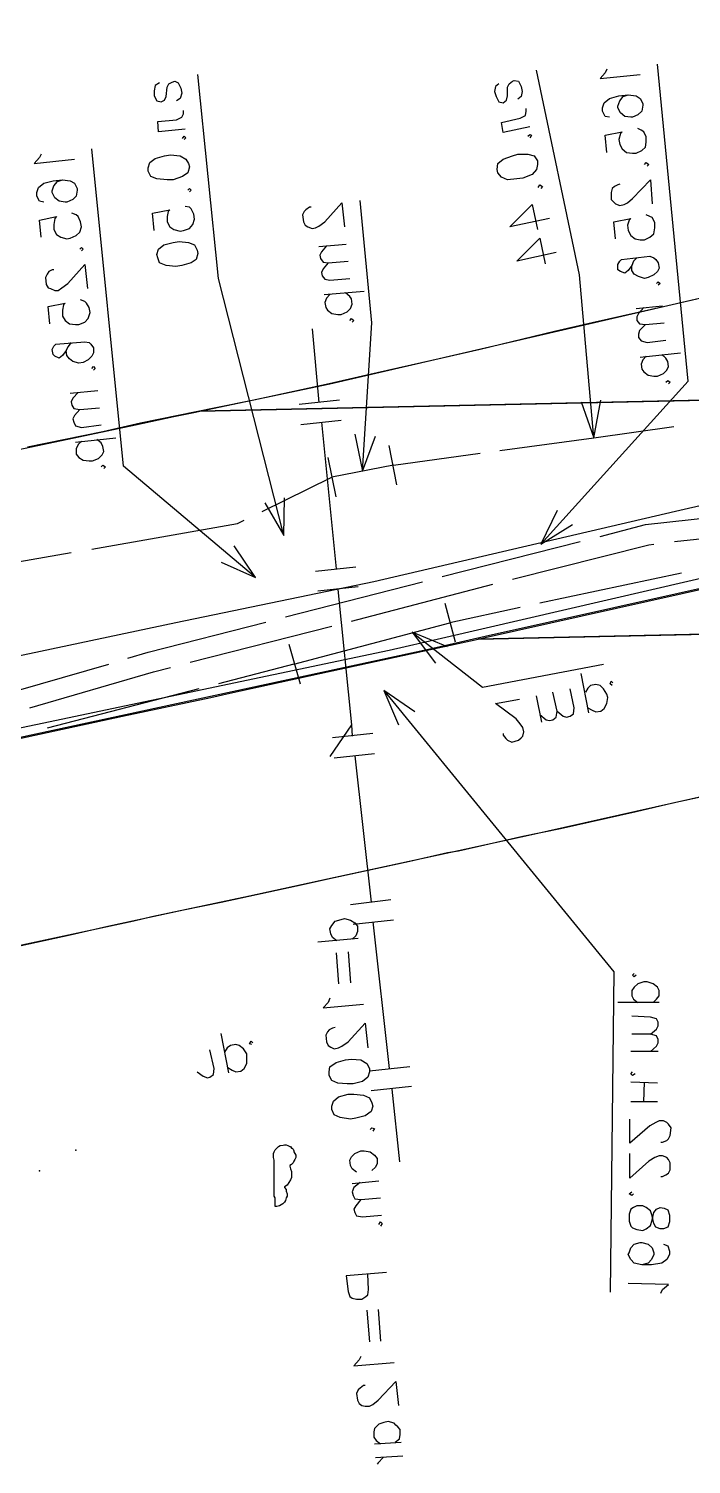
# Model space of a CAD drawing. Header units: metres. Extents: x 5 to 225, y 228 to 542.
# Drawn here: x 41.6 to 58.67, y 278.71 to 315.69 of the extents above; entities that cross this region are included whole.
import ezdxf

# ---------------------------------------------------------------- set-up
doc = ezdxf.new("R2010")
doc.units = ezdxf.units.M
for name, color, linetype in [('BOUNDARY', 7, 'Continuous'), ('ELECTR_CABLE', 7, 'Continuous'), ('GAS', 7, 'Continuous'), ('GRASS', 7, 'Continuous'), ('TREE', 7, 'Continuous')]:
    doc.layers.add(name, color=color, linetype=linetype)

msp = doc.modelspace()

# ---------------------------------------------------------------- linework, layer by layer
at = {"layer": 'BOUNDARY'}
for points in [[(59.034, 308.777), (58.063, 308.556), (56.12, 308.115), (55.148, 307.894), (53.228, 307.43), (52.256, 307.209), (50.314, 306.768), (49.342, 306.547), (47.399, 306.128), (46.428, 305.929), (44.485, 305.532), (43.514, 305.311), (41.571, 304.913)], [(40.732, 291.932), (42.675, 292.352), (43.646, 292.572), (45.589, 292.992), (46.56, 293.19), (48.503, 293.61), (49.475, 293.831), (51.417, 294.25), (52.389, 294.471), (52.676, 294.515), (52.676, 294.515), (54.332, 294.89), (55.303, 295.089), (57.246, 295.531), (58.195, 295.751), (60.138, 296.171)]]:
    msp.add_lwpolyline(points, dxfattribs=at)
at = {"layer": 'ELECTR_CABLE'}
for points in [[(55.215, 303.28), (54.795, 302.419), (54.795, 302.419), (58.592, 306.613), (58.592, 306.613), (57.798, 314.782)], [(44.971, 314.296), (44.861, 314.23), (44.861, 314.23), (44.838, 314.097), (44.838, 314.097), (44.838, 313.965), (44.838, 313.965), (44.905, 313.833), (44.905, 313.833), (45.015, 313.81), (45.015, 313.81), (45.103, 313.855), (45.103, 313.855), (45.148, 313.943), (45.148, 313.943), (45.17, 314.186), (45.17, 314.186), (45.214, 314.274), (45.214, 314.274), (45.302, 314.318), (45.302, 314.318), (45.368, 314.34), (45.368, 314.34), (45.457, 314.296), (45.457, 314.296), (45.523, 314.164), (45.523, 314.164), (45.545, 314.031), (45.545, 314.031), (45.501, 313.899), (45.501, 313.899), (45.412, 313.833)], [(47.686, 303.478), (48.172, 302.639), (48.172, 302.639), (46.494, 309.263), (46.494, 309.263), (45.964, 314.517)], [(53.713, 314.274), (53.625, 314.208), (53.625, 314.208), (53.603, 314.075), (53.603, 314.075), (53.647, 313.943), (53.647, 313.943), (53.713, 313.81), (53.713, 313.81), (53.824, 313.788), (53.824, 313.788), (53.912, 313.855), (53.912, 313.855), (53.934, 313.965), (53.934, 313.965), (53.934, 314.186), (53.934, 314.186), (53.978, 314.274), (53.978, 314.274), (54.067, 314.34), (54.067, 314.34), (54.111, 314.362), (54.111, 314.362), (54.221, 314.34), (54.221, 314.34), (54.287, 314.208), (54.287, 314.208), (54.31, 314.075), (54.31, 314.075), (54.287, 313.943), (54.287, 313.943), (54.199, 313.877)], [(55.833, 306.083), (56.164, 305.156), (56.164, 305.156), (55.789, 309.351), (55.789, 309.351), (54.685, 314.627)], [(56.495, 314.649), (56.451, 314.561), (56.451, 314.561), (56.319, 314.407), (56.319, 314.407), (57.356, 314.517)], [(56.561, 313.413), (56.451, 313.435), (56.451, 313.435), (56.385, 313.568), (56.385, 313.568), (56.385, 313.656), (56.385, 313.656), (56.429, 313.788), (56.429, 313.788), (56.561, 313.899), (56.561, 313.899), (56.804, 313.965), (56.804, 313.965), (57.047, 313.987), (57.047, 313.987), (57.246, 313.965), (57.246, 313.965), (57.356, 313.899), (57.356, 313.899), (57.422, 313.766), (57.422, 313.766), (57.422, 313.722), (57.422, 313.722), (57.4, 313.568), (57.4, 313.568), (57.29, 313.479), (57.29, 313.479), (57.157, 313.413), (57.157, 313.413), (57.113, 313.413), (57.113, 313.413), (56.959, 313.435), (56.959, 313.435), (56.848, 313.523), (56.848, 313.523), (56.782, 313.656), (56.782, 313.656), (56.782, 313.7), (56.782, 313.7), (56.826, 313.833), (56.826, 313.833), (56.915, 313.943), (56.915, 313.943), (57.047, 313.987)], [(54.508, 313.17), (53.824, 313.016), (53.824, 313.016), (53.78, 313.281), (53.78, 313.281), (54.265, 313.391), (54.265, 313.391), (54.398, 313.457), (54.398, 313.457), (54.42, 313.568), (54.42, 313.568), (54.42, 313.634)], [(45.633, 313.104), (44.949, 313.038), (44.949, 313.038), (44.927, 313.303), (44.927, 313.303), (45.412, 313.347), (45.412, 313.347), (45.545, 313.413), (45.545, 313.413), (45.589, 313.501), (45.589, 313.501), (45.589, 313.59)], [(45.567, 312.861), (45.611, 312.927), (45.611, 312.927), (45.655, 312.883), (45.655, 312.883), (45.611, 312.839)], [(54.464, 312.927), (54.508, 312.972), (54.508, 312.972), (54.552, 312.949), (54.552, 312.949), (54.508, 312.883)], [(56.495, 312.508), (56.451, 312.949), (56.451, 312.949), (56.893, 313.038), (56.893, 313.038), (56.848, 312.994), (56.848, 312.994), (56.804, 312.839), (56.804, 312.839), (56.826, 312.707), (56.826, 312.707), (56.893, 312.596), (56.893, 312.596), (57.003, 312.508), (57.003, 312.508), (57.157, 312.486), (57.157, 312.486), (57.246, 312.486), (57.246, 312.486), (57.4, 312.552), (57.4, 312.552), (57.489, 312.64), (57.489, 312.64), (57.511, 312.773), (57.511, 312.773), (57.511, 312.905), (57.511, 312.905), (57.444, 313.038), (57.444, 313.038), (57.378, 313.082), (57.378, 313.082), (57.29, 313.126)], [(46.56, 301.955), (47.444, 301.558), (47.444, 301.558), (44.044, 304.428), (44.044, 304.428), (43.227, 312.596)], [(41.924, 312.464), (41.88, 312.375), (41.88, 312.375), (41.748, 312.221), (41.748, 312.221), (42.785, 312.331)], [(44.684, 312.111), (44.728, 312.243), (44.728, 312.243), (44.861, 312.353), (44.861, 312.353), (45.103, 312.42), (45.103, 312.42), (45.258, 312.442), (45.258, 312.442), (45.501, 312.42), (45.501, 312.42), (45.655, 312.331), (45.655, 312.331), (45.722, 312.221), (45.722, 312.221), (45.744, 312.133), (45.744, 312.133), (45.699, 311.978), (45.699, 311.978), (45.567, 311.89), (45.567, 311.89), (45.324, 311.801), (45.324, 311.801), (45.17, 311.801), (45.17, 311.801), (44.905, 311.824), (44.905, 311.824), (44.75, 311.89), (44.75, 311.89), (44.684, 312.022), (44.684, 312.022), (44.684, 312.111)], [(53.669, 312.066), (53.691, 312.221), (53.691, 312.221), (53.824, 312.331), (53.824, 312.331), (54.067, 312.42), (54.067, 312.42), (54.199, 312.464), (54.199, 312.464), (54.464, 312.464), (54.464, 312.464), (54.619, 312.42), (54.619, 312.42), (54.707, 312.287), (54.707, 312.287), (54.707, 312.199), (54.707, 312.199), (54.685, 312.066), (54.685, 312.066), (54.574, 311.934), (54.574, 311.934), (54.332, 311.846), (54.332, 311.846), (54.177, 311.824), (54.177, 311.824), (53.934, 311.801), (53.934, 311.801), (53.78, 311.868), (53.78, 311.868), (53.691, 311.978), (53.691, 311.978), (53.669, 312.066)], [(57.467, 312.199), (57.511, 312.243), (57.511, 312.243), (57.577, 312.199), (57.577, 312.199), (57.533, 312.155)], [(41.991, 311.227), (41.88, 311.25), (41.88, 311.25), (41.814, 311.382), (41.814, 311.382), (41.814, 311.47), (41.814, 311.47), (41.858, 311.603), (41.858, 311.603), (41.991, 311.713), (41.991, 311.713), (42.233, 311.779), (42.233, 311.779), (42.476, 311.801), (42.476, 311.801), (42.675, 311.779), (42.675, 311.779), (42.785, 311.713), (42.785, 311.713), (42.852, 311.581), (42.852, 311.581), (42.852, 311.536), (42.852, 311.536), (42.829, 311.382), (42.829, 311.382), (42.741, 311.294), (42.741, 311.294), (42.587, 311.227), (42.587, 311.227), (42.542, 311.227), (42.542, 311.227), (42.388, 311.25), (42.388, 311.25), (42.278, 311.338), (42.278, 311.338), (42.211, 311.47), (42.211, 311.47), (42.211, 311.514), (42.211, 311.514), (42.255, 311.647), (42.255, 311.647), (42.344, 311.757), (42.344, 311.757), (42.476, 311.801)], [(56.826, 311.691), (56.782, 311.669), (56.782, 311.669), (56.694, 311.625), (56.694, 311.625), (56.628, 311.581), (56.628, 311.581), (56.606, 311.47), (56.606, 311.47), (56.606, 311.294), (56.606, 311.294), (56.672, 311.227), (56.672, 311.227), (56.716, 311.183), (56.716, 311.183), (56.826, 311.139), (56.826, 311.139), (56.937, 311.161), (56.937, 311.161), (57.025, 311.205), (57.025, 311.205), (57.157, 311.316), (57.157, 311.316), (57.621, 311.801), (57.621, 311.801), (57.665, 311.183)], [(45.699, 311.536), (45.744, 311.581), (45.744, 311.581), (45.788, 311.536), (45.788, 311.536), (45.744, 311.492)], [(54.729, 311.603), (54.773, 311.669), (54.773, 311.669), (54.839, 311.625), (54.839, 311.625), (54.795, 311.581)], [(44.838, 310.499), (44.794, 310.94), (44.794, 310.94), (45.236, 311.029), (45.236, 311.029), (45.192, 310.985), (45.192, 310.985), (45.17, 310.852), (45.17, 310.852), (45.17, 310.72), (45.17, 310.72), (45.236, 310.587), (45.236, 310.587), (45.346, 310.521), (45.346, 310.521), (45.501, 310.477), (45.501, 310.477), (45.589, 310.499), (45.589, 310.499), (45.744, 310.543), (45.744, 310.543), (45.832, 310.653), (45.832, 310.653), (45.876, 310.786), (45.876, 310.786), (45.854, 310.918), (45.854, 310.918), (45.788, 311.051), (45.788, 311.051), (45.744, 311.095), (45.744, 311.095), (45.633, 311.117)], [(48.879, 311.095), (48.834, 311.095), (48.834, 311.095), (48.746, 311.029), (48.746, 311.029), (48.702, 310.985), (48.702, 310.985), (48.658, 310.896), (48.658, 310.896), (48.68, 310.72), (48.68, 310.72), (48.724, 310.631), (48.724, 310.631), (48.79, 310.587), (48.79, 310.587), (48.901, 310.543), (48.901, 310.543), (48.989, 310.565), (48.989, 310.565), (49.077, 310.609), (49.077, 310.609), (49.232, 310.72), (49.232, 310.72), (49.673, 311.205), (49.673, 311.205), (49.74, 310.587)], [(50.004, 305.245), (50.203, 304.295), (50.203, 304.295), (50.446, 308.115), (50.446, 308.115), (50.137, 311.272)], [(55.016, 310.808), (54, 310.587), (54, 310.587), (54.574, 311.161), (54.574, 311.161), (54.707, 310.521)], [(41.924, 310.322), (41.88, 310.764), (41.88, 310.764), (42.322, 310.852), (42.322, 310.852), (42.278, 310.808), (42.278, 310.808), (42.255, 310.653), (42.255, 310.653), (42.255, 310.521), (42.255, 310.521), (42.322, 310.388), (42.322, 310.388), (42.432, 310.322), (42.432, 310.322), (42.587, 310.278), (42.587, 310.278), (42.675, 310.3), (42.675, 310.3), (42.829, 310.366), (42.829, 310.366), (42.918, 310.455), (42.918, 310.455), (42.962, 310.587), (42.962, 310.587), (42.94, 310.72), (42.94, 310.72), (42.874, 310.852), (42.874, 310.852), (42.829, 310.896), (42.829, 310.896), (42.719, 310.94)], [(56.716, 310.278), (56.672, 310.72), (56.672, 310.72), (57.113, 310.808), (57.113, 310.808), (57.069, 310.764), (57.069, 310.764), (57.025, 310.631), (57.025, 310.631), (57.047, 310.499), (57.047, 310.499), (57.113, 310.366), (57.113, 310.366), (57.224, 310.278), (57.224, 310.278), (57.356, 310.256), (57.356, 310.256), (57.467, 310.256), (57.467, 310.256), (57.599, 310.322), (57.599, 310.322), (57.709, 310.411), (57.709, 310.411), (57.731, 310.565), (57.731, 310.565), (57.731, 310.698), (57.731, 310.698), (57.665, 310.83), (57.665, 310.83), (57.599, 310.852), (57.599, 310.852), (57.511, 310.896)], [(55.193, 309.925), (54.177, 309.704), (54.177, 309.704), (54.773, 310.3), (54.773, 310.3), (54.906, 309.638)], [(42.918, 310.013), (42.962, 310.057), (42.962, 310.057), (43.006, 310.013), (43.006, 310.013), (42.962, 309.969)], [(44.905, 309.881), (44.949, 310.013), (44.949, 310.013), (45.081, 310.124), (45.081, 310.124), (45.324, 310.19), (45.324, 310.19), (45.479, 310.212), (45.479, 310.212), (45.722, 310.19), (45.722, 310.19), (45.876, 310.124), (45.876, 310.124), (45.942, 309.991), (45.942, 309.991), (45.964, 309.903), (45.964, 309.903), (45.92, 309.748), (45.92, 309.748), (45.788, 309.66), (45.788, 309.66), (45.545, 309.594), (45.545, 309.594), (45.39, 309.572), (45.39, 309.572), (45.148, 309.594), (45.148, 309.594), (44.971, 309.66), (44.971, 309.66), (44.927, 309.792), (44.927, 309.792), (44.905, 309.881)], [(49.077, 310.079), (49.784, 310.146)], [(49.276, 310.102), (49.143, 309.947), (49.143, 309.947), (49.099, 309.859), (49.099, 309.859), (49.121, 309.77), (49.121, 309.77), (49.188, 309.682), (49.188, 309.682), (49.32, 309.66), (49.32, 309.66), (49.828, 309.704)], [(42.255, 309.483), (42.211, 309.483), (42.211, 309.483), (42.123, 309.439), (42.123, 309.439), (42.079, 309.373), (42.079, 309.373), (42.035, 309.285), (42.035, 309.285), (42.057, 309.108), (42.057, 309.108), (42.101, 309.02), (42.101, 309.02), (42.167, 308.998), (42.167, 308.998), (42.278, 308.953), (42.278, 308.953), (42.366, 308.953), (42.366, 308.953), (42.454, 309.02), (42.454, 309.02), (42.609, 309.13), (42.609, 309.13), (43.05, 309.616), (43.05, 309.616), (43.116, 308.998)], [(49.32, 309.66), (49.188, 309.505), (49.188, 309.505), (49.143, 309.417), (49.143, 309.417), (49.166, 309.329), (49.166, 309.329), (49.232, 309.24), (49.232, 309.24), (49.364, 309.218), (49.364, 309.218), (49.872, 309.263)], [(57.268, 309.792), (57.18, 309.704), (57.18, 309.704), (57.135, 309.594), (57.135, 309.594), (57.047, 309.461), (57.047, 309.461), (56.959, 309.395), (56.959, 309.395), (56.848, 309.439), (56.848, 309.439), (56.782, 309.483), (56.782, 309.483), (56.782, 309.616), (56.782, 309.616), (56.826, 309.704), (56.826, 309.704), (56.87, 309.748), (56.87, 309.748), (57.599, 309.837), (57.599, 309.837), (57.709, 309.792), (57.709, 309.792), (57.754, 309.748), (57.754, 309.748), (57.82, 309.66), (57.82, 309.66), (57.842, 309.527), (57.842, 309.527), (57.798, 309.439), (57.798, 309.439), (57.709, 309.351), (57.709, 309.351), (57.555, 309.285), (57.555, 309.285), (57.467, 309.263), (57.467, 309.263), (57.312, 309.307), (57.312, 309.307), (57.202, 309.373), (57.202, 309.373), (57.135, 309.461), (57.135, 309.461), (57.135, 309.594)], [(57.776, 309.13), (57.82, 309.174), (57.82, 309.174), (57.864, 309.13), (57.864, 309.13), (57.82, 309.086)], [(49.21, 308.843), (50.247, 308.931)], [(49.364, 308.843), (49.276, 308.755), (49.276, 308.755), (49.232, 308.644), (49.232, 308.644), (49.254, 308.512), (49.254, 308.512), (49.298, 308.446), (49.298, 308.446), (49.408, 308.357), (49.408, 308.357), (49.563, 308.335), (49.563, 308.335), (49.651, 308.335), (49.651, 308.335), (49.806, 308.402), (49.806, 308.402), (49.894, 308.49), (49.894, 308.49), (49.938, 308.6), (49.938, 308.6), (49.916, 308.733), (49.916, 308.733), (49.872, 308.799), (49.872, 308.799), (49.762, 308.887)], [(42.145, 308.092), (42.101, 308.534), (42.101, 308.534), (42.542, 308.622), (42.542, 308.622), (42.498, 308.578), (42.498, 308.578), (42.476, 308.446), (42.476, 308.446), (42.476, 308.291), (42.476, 308.291), (42.542, 308.181), (42.542, 308.181), (42.653, 308.092), (42.653, 308.092), (42.807, 308.07), (42.807, 308.07), (42.896, 308.07), (42.896, 308.07), (43.05, 308.137), (43.05, 308.137), (43.139, 308.225), (43.139, 308.225), (43.183, 308.379), (43.183, 308.379), (43.161, 308.512), (43.161, 308.512), (43.094, 308.622), (43.094, 308.622), (43.05, 308.666), (43.05, 308.666), (42.94, 308.711)], [(57.246, 308.49), (57.93, 308.556)], [(57.444, 308.512), (57.312, 308.357), (57.312, 308.357), (57.268, 308.269), (57.268, 308.269), (57.268, 308.181), (57.268, 308.181), (57.334, 308.092), (57.334, 308.092), (57.489, 308.07), (57.489, 308.07), (57.974, 308.115)], [(49.872, 308.181), (49.916, 308.225), (49.916, 308.225), (49.982, 308.181), (49.982, 308.181), (49.938, 308.137)], [(57.489, 308.07), (57.334, 307.916), (57.334, 307.916), (57.312, 307.828), (57.312, 307.828), (57.312, 307.739), (57.312, 307.739), (57.378, 307.651), (57.378, 307.651), (57.533, 307.607), (57.533, 307.607), (58.018, 307.673)], [(42.697, 307.607), (42.609, 307.496), (42.609, 307.496), (42.565, 307.408), (42.565, 307.408), (42.476, 307.276), (42.476, 307.276), (42.388, 307.209), (42.388, 307.209), (42.278, 307.254), (42.278, 307.254), (42.233, 307.298), (42.233, 307.298), (42.211, 307.43), (42.211, 307.43), (42.255, 307.518), (42.255, 307.518), (42.3, 307.563), (42.3, 307.563), (43.05, 307.629), (43.05, 307.629), (43.161, 307.607), (43.161, 307.607), (43.205, 307.563), (43.205, 307.563), (43.271, 307.474), (43.271, 307.474), (43.271, 307.342), (43.271, 307.342), (43.227, 307.254), (43.227, 307.254), (43.139, 307.165), (43.139, 307.165), (43.006, 307.099), (43.006, 307.099), (42.896, 307.077), (42.896, 307.077), (42.741, 307.121), (42.741, 307.121), (42.653, 307.187), (42.653, 307.187), (42.587, 307.276), (42.587, 307.276), (42.565, 307.408)], [(57.356, 307.231), (58.394, 307.342)], [(43.227, 306.944), (43.271, 306.989), (43.271, 306.989), (43.315, 306.944), (43.315, 306.944), (43.271, 306.9)], [(57.511, 307.254), (57.422, 307.165), (57.422, 307.165), (57.378, 307.055), (57.378, 307.055), (57.4, 306.922), (57.4, 306.922), (57.444, 306.856), (57.444, 306.856), (57.555, 306.768), (57.555, 306.768), (57.709, 306.746), (57.709, 306.746), (57.798, 306.746), (57.798, 306.746), (57.952, 306.812), (57.952, 306.812), (58.041, 306.9), (58.041, 306.9), (58.085, 306.989), (58.085, 306.989), (58.063, 307.121), (58.063, 307.121), (58.018, 307.209), (58.018, 307.209), (57.908, 307.298)], [(58.018, 306.591), (58.063, 306.635), (58.063, 306.635), (58.129, 306.591), (58.129, 306.591), (58.085, 306.547)], [(42.675, 306.304), (43.381, 306.37)], [(42.874, 306.326), (42.741, 306.172), (42.741, 306.172), (42.697, 306.083), (42.697, 306.083), (42.719, 305.995), (42.719, 305.995), (42.763, 305.907), (42.763, 305.907), (42.918, 305.885), (42.918, 305.885), (43.426, 305.929)], [(42.918, 305.885), (42.785, 305.73), (42.785, 305.73), (42.741, 305.642), (42.741, 305.642), (42.763, 305.554), (42.763, 305.554), (42.807, 305.465), (42.807, 305.465), (42.962, 305.421), (42.962, 305.421), (43.47, 305.487)], [(56.164, 305.156), (56.341, 306.128)], [(42.807, 305.046), (43.845, 305.156)], [(42.962, 305.068), (42.874, 304.98), (42.874, 304.98), (42.829, 304.869), (42.829, 304.869), (42.829, 304.737), (42.829, 304.737), (42.896, 304.648), (42.896, 304.648), (43.006, 304.582), (43.006, 304.582), (43.161, 304.56), (43.161, 304.56), (43.249, 304.56), (43.249, 304.56), (43.403, 304.626), (43.403, 304.626), (43.492, 304.715), (43.492, 304.715), (43.536, 304.803), (43.536, 304.803), (43.514, 304.935), (43.514, 304.935), (43.47, 305.024), (43.47, 305.024), (43.359, 305.112)], [(50.203, 304.295), (50.534, 305.2)], [(53.736, 304.825), (56.164, 305.156), (56.164, 305.156), (58.217, 305.443)], [(51.086, 303.942), (50.888, 304.958)], [(50.998, 304.45), (53.228, 304.759)], [(43.47, 304.406), (43.514, 304.45), (43.514, 304.45), (43.58, 304.406), (43.58, 304.406), (43.536, 304.361)], [(49.519, 303.633), (49.32, 304.648)], [(50.998, 304.45), (49.408, 304.141)], [(47.62, 303.258), (49.408, 304.141)], [(48.172, 302.639), (48.194, 303.611)], [(43.227, 302.286), (46.98, 302.949), (46.98, 302.949), (47.157, 303.037)], [(54.795, 302.419), (55.612, 302.926)], [(56.319, 302.617), (57.489, 302.926), (57.489, 302.926), (59.917, 303.191)], [(58.239, 302.485), (61.97, 302.882)], [(38.767, 301.514), (42.697, 302.198)], [(47.444, 301.558), (46.892, 302.375)], [(52.256, 301.58), (55.811, 302.485)], [(54.067, 301.514), (57.577, 302.397), (57.577, 302.397), (57.709, 302.419)], [(48.216, 300.542), (51.749, 301.447)], [(58.416, 301.668), (54.773, 300.895)], [(49.916, 300.432), (53.559, 301.381)], [(52.323, 300.895), (52.588, 299.902)], [(54.265, 300.785), (52.455, 300.388)], [(44.154, 299.482), (44.684, 299.637), (44.684, 299.637), (47.708, 300.41)], [(45.766, 299.372), (49.408, 300.299)], [(48.437, 299.328), (52.455, 300.388)], [(52.389, 299.769), (51.484, 300.145), (51.484, 300.145), (53.294, 298.732), (53.294, 298.732), (56.407, 299.328)], [(51.484, 300.145), (52.08, 299.35)], [(48.305, 299.836), (48.592, 298.82)], [(40.136, 298.312), (43.668, 299.328)], [(41.637, 298.202), (44.816, 299.129), (44.816, 299.129), (45.258, 299.24)], [(48.437, 299.328), (46.494, 298.82)], [(56.032, 298.07), (55.833, 299.085)], [(56.628, 298.776), (56.583, 298.82), (56.583, 298.82), (56.606, 298.886), (56.606, 298.886), (56.65, 298.842)], [(45.986, 298.688), (42.079, 297.672)], [(51.55, 298.092), (50.755, 298.644), (50.755, 298.644), (56.672, 291.402), (56.672, 291.402), (56.583, 283.145)], [(50.755, 298.644), (51.13, 297.76)], [(54.817, 297.827), (54.685, 298.511)], [(54.773, 298.025), (54.928, 297.893), (54.928, 297.893), (55.016, 297.871), (55.016, 297.871), (55.104, 297.893), (55.104, 297.893), (55.193, 297.959), (55.193, 297.959), (55.215, 298.114), (55.215, 298.114), (55.104, 298.599)], [(55.215, 298.114), (55.369, 297.981), (55.369, 297.981), (55.458, 297.959), (55.458, 297.959), (55.546, 297.981), (55.546, 297.981), (55.634, 298.047), (55.634, 298.047), (55.656, 298.202), (55.656, 298.202), (55.546, 298.688)], [(56.009, 298.202), (56.12, 298.136), (56.12, 298.136), (56.208, 298.092), (56.208, 298.092), (56.341, 298.114), (56.341, 298.114), (56.429, 298.18), (56.429, 298.18), (56.495, 298.312), (56.495, 298.312), (56.517, 298.467), (56.517, 298.467), (56.495, 298.555), (56.495, 298.555), (56.407, 298.688), (56.407, 298.688), (56.319, 298.776), (56.319, 298.776), (56.208, 298.798), (56.208, 298.798), (56.076, 298.776), (56.076, 298.776), (56.009, 298.71), (56.009, 298.71), (55.943, 298.599)], [(53.824, 297.54), (53.824, 297.496), (53.824, 297.496), (53.89, 297.407), (53.89, 297.407), (53.934, 297.363), (53.934, 297.363), (54.045, 297.319), (54.045, 297.319), (54.221, 297.363), (54.221, 297.363), (54.287, 297.429), (54.287, 297.429), (54.332, 297.473), (54.332, 297.473), (54.354, 297.584), (54.354, 297.584), (54.332, 297.694), (54.332, 297.694), (54.265, 297.783), (54.265, 297.783), (54.155, 297.915), (54.155, 297.915), (53.625, 298.312), (53.625, 298.312), (54.243, 298.423)], [(57.687, 290.607), (57.776, 290.696), (57.776, 290.696), (57.842, 290.784), (57.842, 290.784), (57.842, 290.917), (57.842, 290.917), (57.798, 291.005), (57.798, 291.005), (57.687, 291.093), (57.687, 291.093), (57.533, 291.137), (57.533, 291.137), (57.444, 291.137), (57.444, 291.137), (57.29, 291.093), (57.29, 291.093), (57.202, 291.005), (57.202, 291.005), (57.135, 290.917), (57.135, 290.917), (57.135, 290.784), (57.135, 290.784), (57.18, 290.696), (57.18, 290.696), (57.29, 290.607)], [(57.246, 291.314), (57.202, 291.27), (57.202, 291.27), (57.157, 291.314), (57.157, 291.314), (57.202, 291.358)], [(57.842, 290.607), (56.782, 290.607)], [(57.621, 289.791), (57.776, 289.923), (57.776, 289.923), (57.82, 290.011), (57.82, 290.011), (57.82, 290.1), (57.82, 290.1), (57.776, 290.188), (57.776, 290.188), (57.621, 290.232), (57.621, 290.232), (57.135, 290.254)], [(57.621, 289.349), (57.776, 289.482), (57.776, 289.482), (57.82, 289.57), (57.82, 289.57), (57.82, 289.658), (57.82, 289.658), (57.776, 289.746), (57.776, 289.746), (57.621, 289.791), (57.621, 289.791), (57.135, 289.791)], [(57.82, 289.349), (57.113, 289.349)], [(57.224, 288.775), (57.157, 288.731), (57.157, 288.731), (57.113, 288.775), (57.113, 288.775), (57.157, 288.819)], [(57.798, 288.532), (57.113, 288.554)], [(57.444, 288.047), (57.467, 288.554)], [(57.798, 288.047), (57.113, 288.047)], [(57.886, 287.009), (57.93, 287.009), (57.93, 287.009), (58.041, 287.053), (58.041, 287.053), (58.085, 287.097), (58.085, 287.097), (58.129, 287.186), (58.129, 287.186), (58.151, 287.384), (58.151, 287.384), (58.085, 287.473), (58.085, 287.473), (58.041, 287.517), (58.041, 287.517), (57.952, 287.561), (57.952, 287.561), (57.842, 287.561), (57.842, 287.561), (57.754, 287.517), (57.754, 287.517), (57.599, 287.428), (57.599, 287.428), (57.091, 286.987), (57.091, 286.987), (57.091, 287.605)], [(57.886, 286.126), (57.93, 286.126), (57.93, 286.126), (58.018, 286.17), (58.018, 286.17), (58.085, 286.214), (58.085, 286.214), (58.129, 286.302), (58.129, 286.302), (58.129, 286.479), (58.129, 286.479), (58.085, 286.567), (58.085, 286.567), (58.041, 286.612), (58.041, 286.612), (57.93, 286.656), (57.93, 286.656), (57.842, 286.656), (57.842, 286.656), (57.731, 286.612), (57.731, 286.612), (57.577, 286.523), (57.577, 286.523), (57.091, 286.082), (57.091, 286.082), (57.091, 286.722)], [(57.18, 285.684), (57.135, 285.64), (57.135, 285.64), (57.069, 285.684), (57.069, 285.684), (57.135, 285.728)], [(58.107, 284.956), (58.063, 284.823), (58.063, 284.823), (57.952, 284.779), (57.952, 284.779), (57.864, 284.779), (57.864, 284.779), (57.754, 284.823), (57.754, 284.823), (57.709, 284.912), (57.709, 284.912), (57.665, 285.11), (57.665, 285.11), (57.621, 285.243), (57.621, 285.243), (57.511, 285.331), (57.511, 285.331), (57.422, 285.375), (57.422, 285.375), (57.268, 285.375), (57.268, 285.375), (57.18, 285.331), (57.18, 285.331), (57.113, 285.287), (57.113, 285.287), (57.069, 285.154), (57.069, 285.154), (57.069, 284.978), (57.069, 284.978), (57.113, 284.845), (57.113, 284.845), (57.157, 284.801), (57.157, 284.801), (57.268, 284.757), (57.268, 284.757), (57.422, 284.735), (57.422, 284.735), (57.511, 284.779), (57.511, 284.779), (57.621, 284.867), (57.621, 284.867), (57.665, 285), (57.665, 285), (57.709, 285.199), (57.709, 285.199), (57.776, 285.287), (57.776, 285.287), (57.864, 285.331), (57.864, 285.331), (57.974, 285.309), (57.974, 285.309), (58.063, 285.265), (58.063, 285.265), (58.107, 285.132), (58.107, 285.132), (58.107, 284.956)], [(57.952, 284.382), (58.063, 284.338), (58.063, 284.338), (58.107, 284.205), (58.107, 284.205), (58.107, 284.117), (58.107, 284.117), (58.041, 283.984), (58.041, 283.984), (57.908, 283.896), (57.908, 283.896), (57.643, 283.852), (57.643, 283.852), (57.4, 283.852), (57.4, 283.852), (57.202, 283.896), (57.202, 283.896), (57.113, 283.984), (57.113, 283.984), (57.047, 284.117), (57.047, 284.117), (57.069, 284.161), (57.069, 284.161), (57.113, 284.293), (57.113, 284.293), (57.202, 284.382), (57.202, 284.382), (57.356, 284.426), (57.356, 284.426), (57.4, 284.426), (57.4, 284.426), (57.555, 284.382), (57.555, 284.382), (57.665, 284.293), (57.665, 284.293), (57.709, 284.161), (57.709, 284.161), (57.709, 284.117), (57.709, 284.117), (57.643, 283.984), (57.643, 283.984), (57.555, 283.896), (57.555, 283.896), (57.4, 283.852)], [(57.886, 283.123), (57.93, 283.212), (57.93, 283.212), (58.085, 283.344), (58.085, 283.344), (57.047, 283.366)]]:
    msp.add_lwpolyline(points, dxfattribs=at)
at = {"layer": 'GAS'}
for points in [[(48.901, 307.96), (49.077, 306.061)], [(49.607, 306.128), (48.569, 306.017)], [(49.651, 305.598), (48.614, 305.487)], [(49.143, 305.554), (49.519, 301.778)], [(50.027, 301.823), (48.989, 301.712)], [(50.093, 301.315), (49.055, 301.204)], [(49.563, 301.249), (49.916, 297.76), (49.916, 297.76), (49.938, 297.473)], [(49.916, 297.76), (49.364, 296.944)], [(50.468, 297.54), (49.43, 297.429)], [(50.512, 297.01), (49.475, 296.899)], [(50.004, 296.966), (50.424, 293.19)], [(50.932, 293.257), (49.894, 293.124)], [(49.541, 292.197), (49.43, 292.285), (49.43, 292.285), (49.386, 292.374), (49.386, 292.374), (49.364, 292.506), (49.364, 292.506), (49.408, 292.594), (49.408, 292.594), (49.497, 292.705), (49.497, 292.705), (49.651, 292.749), (49.651, 292.749), (49.74, 292.771), (49.74, 292.771), (49.894, 292.727), (49.894, 292.727), (50.004, 292.661), (50.004, 292.661), (50.071, 292.572), (50.071, 292.572), (50.071, 292.44), (50.071, 292.44), (50.027, 292.329), (50.027, 292.329), (49.938, 292.241)], [(50.998, 292.727), (49.96, 292.616)], [(50.468, 292.683), (50.888, 288.908)], [(49.055, 292.175), (50.093, 292.263)], [(49.519, 291.888), (49.585, 291.093)], [(49.828, 291.91), (49.894, 291.115)], [(49.364, 290.718), (49.32, 290.607), (49.32, 290.607), (49.188, 290.475), (49.188, 290.475), (50.225, 290.563)], [(49.497, 289.967), (49.43, 289.945), (49.43, 289.945), (49.342, 289.901), (49.342, 289.901), (49.298, 289.857), (49.298, 289.857), (49.254, 289.769), (49.254, 289.769), (49.276, 289.592), (49.276, 289.592), (49.32, 289.504), (49.32, 289.504), (49.386, 289.459), (49.386, 289.459), (49.475, 289.415), (49.475, 289.415), (49.585, 289.437), (49.585, 289.437), (49.673, 289.482), (49.673, 289.482), (49.828, 289.592), (49.828, 289.592), (50.269, 290.078), (50.269, 290.078), (50.336, 289.437)], [(46.759, 288.797), (46.56, 289.813)], [(47.355, 289.526), (47.289, 289.548), (47.289, 289.548), (47.333, 289.614), (47.333, 289.614), (47.377, 289.57)], [(45.942, 288.819), (46.097, 288.709), (46.097, 288.709), (46.207, 288.665), (46.207, 288.665), (46.273, 288.687), (46.273, 288.687), (46.362, 288.753), (46.362, 288.753), (46.384, 288.908), (46.384, 288.908), (46.273, 289.393)], [(46.737, 288.93), (46.847, 288.863), (46.847, 288.863), (46.936, 288.819), (46.936, 288.819), (47.068, 288.841), (47.068, 288.841), (47.157, 288.908), (47.157, 288.908), (47.223, 289.04), (47.223, 289.04), (47.223, 289.195), (47.223, 289.195), (47.223, 289.283), (47.223, 289.283), (47.134, 289.415), (47.134, 289.415), (47.024, 289.504), (47.024, 289.504), (46.936, 289.526), (46.936, 289.526), (46.803, 289.504), (46.803, 289.504), (46.715, 289.437), (46.715, 289.437), (46.649, 289.327)], [(49.342, 288.819), (49.364, 288.952), (49.364, 288.952), (49.519, 289.062), (49.519, 289.062), (49.762, 289.128), (49.762, 289.128), (49.916, 289.15), (49.916, 289.15), (50.159, 289.128), (50.159, 289.128), (50.314, 289.04), (50.314, 289.04), (50.38, 288.908), (50.38, 288.908), (50.38, 288.819), (50.38, 288.819), (50.336, 288.687), (50.336, 288.687), (50.203, 288.576), (50.203, 288.576), (49.96, 288.51), (49.96, 288.51), (49.806, 288.51), (49.806, 288.51), (49.563, 288.532), (49.563, 288.532), (49.408, 288.598), (49.408, 288.598), (49.342, 288.731), (49.342, 288.731), (49.342, 288.819)], [(51.417, 288.952), (50.38, 288.841)], [(49.408, 287.936), (49.453, 288.069), (49.453, 288.069), (49.585, 288.179), (49.585, 288.179), (49.828, 288.245), (49.828, 288.245), (49.982, 288.245), (49.982, 288.245), (50.225, 288.223), (50.225, 288.223), (50.38, 288.157), (50.38, 288.157), (50.446, 288.024), (50.446, 288.024), (50.468, 287.936), (50.468, 287.936), (50.424, 287.804), (50.424, 287.804), (50.269, 287.693), (50.269, 287.693), (50.027, 287.627), (50.027, 287.627), (49.894, 287.605), (49.894, 287.605), (49.629, 287.649), (49.629, 287.649), (49.475, 287.715), (49.475, 287.715), (49.408, 287.848), (49.408, 287.848), (49.408, 287.936)], [(51.462, 288.444), (50.424, 288.334)], [(50.954, 288.378), (51.153, 286.501)], [(50.402, 287.34), (50.446, 287.384), (50.446, 287.384), (50.512, 287.362), (50.512, 287.362), (50.468, 287.296)], [(50.049, 286.236), (49.938, 286.325), (49.938, 286.325), (49.894, 286.413), (49.894, 286.413), (49.872, 286.545), (49.872, 286.545), (49.916, 286.634), (49.916, 286.634), (50.004, 286.722), (50.004, 286.722), (50.159, 286.788), (50.159, 286.788), (50.247, 286.788), (50.247, 286.788), (50.402, 286.766), (50.402, 286.766), (50.512, 286.678), (50.512, 286.678), (50.579, 286.589), (50.579, 286.589), (50.579, 286.457), (50.579, 286.457), (50.534, 286.369), (50.534, 286.369), (50.446, 286.28)], [(49.938, 285.949), (50.623, 286.015)], [(50.137, 285.971), (49.982, 285.839), (49.982, 285.839), (49.938, 285.728), (49.938, 285.728), (49.96, 285.64), (49.96, 285.64), (50.004, 285.552), (50.004, 285.552), (50.159, 285.53), (50.159, 285.53), (50.667, 285.574)], [(50.159, 285.53), (50.027, 285.375), (50.027, 285.375), (49.982, 285.287), (49.982, 285.287), (50.004, 285.199), (50.004, 285.199), (50.049, 285.11), (50.049, 285.11), (50.203, 285.088), (50.203, 285.088), (50.689, 285.132)], [(50.623, 284.89), (50.667, 284.956), (50.667, 284.956), (50.711, 284.912), (50.711, 284.912), (50.667, 284.845)], [(50.821, 283.653), (49.784, 283.565), (49.784, 283.565), (49.828, 283.168), (49.828, 283.168), (49.872, 283.035), (49.872, 283.035), (49.938, 282.991), (49.938, 282.991), (50.049, 282.969), (50.049, 282.969), (50.181, 282.969), (50.181, 282.969), (50.291, 283.035), (50.291, 283.035), (50.336, 283.079), (50.336, 283.079), (50.358, 283.212), (50.358, 283.212), (50.336, 283.609)], [(50.314, 282.682), (50.38, 281.865)], [(50.601, 282.704), (50.667, 281.887)], [(50.159, 281.49), (50.115, 281.401), (50.115, 281.401), (49.982, 281.247), (49.982, 281.247), (51.02, 281.335)], [(50.269, 280.739), (50.225, 280.739), (50.225, 280.739), (50.137, 280.673), (50.137, 280.673), (50.093, 280.629), (50.093, 280.629), (50.049, 280.54), (50.049, 280.54), (50.071, 280.364), (50.071, 280.364), (50.115, 280.275), (50.115, 280.275), (50.181, 280.231), (50.181, 280.231), (50.269, 280.209), (50.269, 280.209), (50.38, 280.209), (50.38, 280.209), (50.468, 280.253), (50.468, 280.253), (50.601, 280.364), (50.601, 280.364), (51.064, 280.849), (51.064, 280.849), (51.13, 280.231)], [(51.042, 279.282), (51.153, 279.37), (51.153, 279.37), (51.175, 279.481), (51.175, 279.481), (51.175, 279.613), (51.175, 279.613), (51.108, 279.679), (51.108, 279.679), (51.064, 279.723), (51.064, 279.723), (51.02, 279.768), (51.02, 279.768), (50.866, 279.812), (50.866, 279.812), (50.755, 279.79), (50.755, 279.79), (50.623, 279.746), (50.623, 279.746), (50.512, 279.635), (50.512, 279.635), (50.49, 279.547), (50.49, 279.547), (50.49, 279.414), (50.49, 279.414), (50.556, 279.326), (50.556, 279.326), (50.667, 279.238)], [(50.512, 279.238), (51.197, 279.282)], [(50.534, 278.885), (51.241, 278.929)], [(50.733, 278.885), (50.601, 278.752), (50.581, 278.713)]]:
    msp.add_lwpolyline(points, dxfattribs=at)
at = {"layer": 'GRASS'}
for points in [[(118.708, 307.43), (46.009, 305.841), (49.364, 306.547), (67.953, 310.852), (105.837, 343.99)], [(30.842, 302.639), (42.896, 305.178), (44.353, 305.487), (45.346, 305.708), (45.898, 305.819), (46.009, 305.841), (76.364, 306.503), (74.554, 306.437), (72.722, 306.304), (70.911, 306.083), (69.123, 305.752), (58.261, 303.258), (50.49, 301.447), (45.39, 300.388), (38.701, 298.975)], [(35.654, 296.48), (50.888, 299.681), (52.234, 299.99), (68.262, 303.699), (69.41, 303.964), (69.499, 303.986), (70.514, 304.163), (71.198, 304.295), (71.224, 304.296), (71.375, 304.317), (71.618, 304.339), (76.585, 304.45), (75.526, 304.406), (74.929, 304.361), (74.901, 304.361), (73.274, 304.229), (71.817, 304.052), (71.64, 304.008), (70.006, 303.743), (53.36, 300.034), (51.903, 299.703), (37.156, 296.524)], [(37.156, 296.502), (44.022, 297.981), (46.296, 298.467), (46.781, 298.577), (49.099, 299.085), (53.184, 299.968), (152, 302.132)], [(87.845, 298.379), (82.436, 298.931), (81.177, 299.063), (78.153, 299.173), (76.716, 299.234), (76.489, 299.229), (75.57, 299.129), (70.867, 298.577), (64.244, 297.098), (54.486, 294.912), (52.676, 294.515), (49.298, 293.787), (47.289, 293.345), (44.772, 292.815), (44.309, 292.705), (38.215, 291.402)]]:
    msp.add_lwpolyline(points, dxfattribs=at)
for points in [[(73.274, 304.207), (73.737, 304.251), (74.929, 304.361), (75.526, 304.384), (76.585, 304.428), (78.241, 304.45), (78.506, 304.428), (79.897, 304.384), (80.206, 304.361), (81.553, 304.273), (81.906, 304.229), (83.849, 304.03), (90.383, 303.368), (108.95, 301.227), (109.193, 301.204), (53.184, 299.968), (53.36, 300.012), (66.01, 302.838), (70.006, 303.721), (71.64, 304.008), (72.059, 304.052)], [(47.929, 285.684), (47.929, 285.728), (47.929, 285.795), (47.929, 285.839), (47.929, 285.905), (47.929, 285.949), (47.929, 286.015), (47.929, 286.082), (47.929, 286.17), (47.929, 286.236), (47.929, 286.325), (47.929, 286.391), (47.929, 286.435), (47.929, 286.457), (47.929, 286.501), (47.929, 286.545), (47.907, 286.612), (47.907, 286.656), (47.907, 286.722), (47.929, 286.766), (47.951, 286.81), (47.995, 286.854), (48.04, 286.899), (48.084, 286.921), (48.161, 286.932), (48.194, 286.943), (48.238, 286.943), (48.282, 286.921), (48.327, 286.899), (48.349, 286.899), (48.371, 286.854), (48.393, 286.854), (48.415, 286.832), (48.437, 286.788), (48.437, 286.766), (48.459, 286.722), (48.481, 286.678), (48.481, 286.612), (48.459, 286.567), (48.437, 286.523), (48.415, 286.479), (48.371, 286.435), (48.327, 286.413), (48.327, 286.391), (48.349, 286.325), (48.371, 286.258), (48.371, 286.17), (48.371, 286.104), (48.349, 286.038), (48.305, 285.971), (48.26, 285.905), (48.194, 285.861), (48.194, 285.839), (48.238, 285.795), (48.238, 285.751), (48.26, 285.684), (48.26, 285.618), (48.238, 285.574), (48.216, 285.508), (48.194, 285.464), (48.15, 285.419), (48.106, 285.397), (48.062, 285.375), (47.995, 285.353), (47.951, 285.353), (47.951, 285.375), (47.951, 285.397), (47.951, 285.419), (47.951, 285.464), (47.951, 285.508), (47.951, 285.574), (47.929, 285.618)]]:
    msp.add_lwpolyline(points, close=True, dxfattribs=at)
at = {"layer": 'TREE'}
for p in [(42.819, 286.808), (41.884, 286.276)]:
    msp.add_point(p, dxfattribs=at)

doc.saveas('drawing.dxf')
